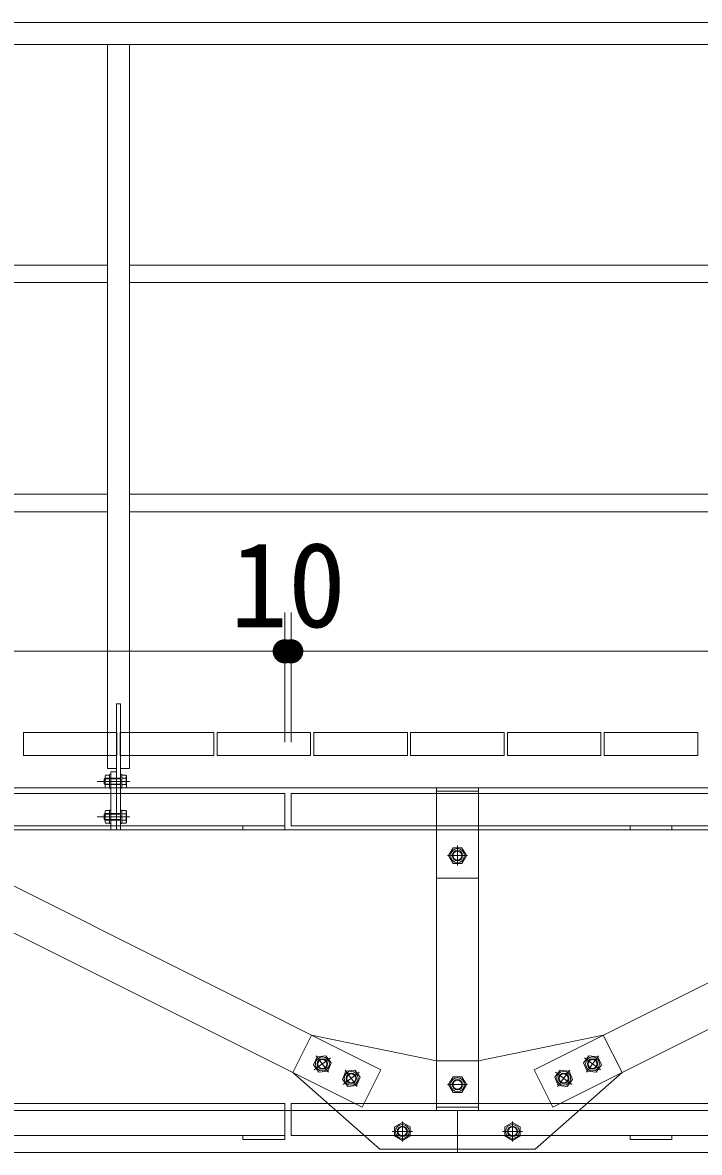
# Model space of a CAD drawing. Units: millimetres at full size; details may follow other scales. Extents: x 0 to 42000, y 0 to 29700.
# Drawn here: x 16514 to 17562, y 11149 to 12900 of the extents above; entities that cross this region are included whole.
import ezdxf
from ezdxf.enums import TextEntityAlignment as Align

# ---------------------------------------------------------------- set-up
doc = ezdxf.new("R2010")
doc.units = ezdxf.units.MM
doc.header["$LTSCALE"] = 100
doc.layers.add('D-STR', color=1, linetype='Continuous', lineweight=13)
doc.layers.add('D-STR-DIM', color=7, linetype='Continuous', lineweight=13)
doc.styles.add('ＭＳ ゴシック', font='')
doc.styles.get('ＭＳ ゴシック').set_extended_font_data('MS Gothic')

# ---------------------------------------------------------------- blocks, each defined once
blk = doc.blocks.new('filled_dot')
at = {"color": 0, "linetype": 'Continuous', "lineweight": -2, "const_width": 1.25}
blk.add_lwpolyline([(-0.625, 0, 1), (0.625, 0, 1)], format="xyb", close=True, dxfattribs=at)

msp = doc.modelspace()

# ---------------------------------------------------------------- linework, layer by layer
at = {"layer": 'D-STR'}
for p, q in [((22924.3, 12900.4), (11450.5, 12900.4)), ((22924.3, 12866.4), (11450.5, 12866.4)), ((16645.4, 12866.4), (16645.4, 11744.4)), ((16679.4, 12866.4), (16679.4, 11744.4)), ((16645.4, 12524.7), (15779, 12524.7)), ((17695.4, 12524.7), (16679.4, 12524.7)), ((16645.4, 12497.5), (15779, 12497.5)), ((17695.4, 12497.5), (16679.4, 12497.5)), ((16645.4, 12169.4), (15779, 12169.4)), ((17695.4, 12169.4), (16679.4, 12169.4)), ((16645.4, 12142.2), (15779, 12142.2)), ((17695.4, 12142.2), (16679.4, 12142.2)), ((16659.4, 11844.4), (16659.4, 11744.4)), ((16665.4, 11844.4), (16659.4, 11844.4)), ((16665.4, 11744.4), (16665.4, 11844.4)), ((16642.2, 11734.2), (16641.4, 11732.5)), ((16641.4, 11716.4), (16641.4, 11732.5)), ((16648.4, 11734.2), (16642.2, 11734.2)), ((16645.4, 11744.4), (16659.4, 11744.4)), ((16648.4, 11713.9), (16648.4, 11734.9)), ((16648.4, 11734.9), (16650.4, 11734.9)), ((16659.4, 11739.4), (16650.4, 11739.4)), ((16650.4, 11739.4), (16650.4, 11649.4)), ((16650.4, 11713.9), (16650.4, 11734.9)), ((16659.4, 11744.4), (16659.4, 11649.4)), ((16659.4, 11649.4), (16659.4, 11739.4)), ((16665.4, 11744.4), (16679.4, 11744.4)), ((16665.4, 11649.4), (16665.4, 11744.4)), ((16665.4, 11713.9), (16665.4, 11734.9)), ((16667.4, 11734.9), (16665.4, 11734.9)), ((16667.4, 11713.9), (16667.4, 11734.9)), ((16667.4, 11734.2), (16673.6, 11734.2)), ((16673.6, 11734.2), (16674.4, 11732.5)), ((16674.4, 11716.4), (16674.4, 11732.5)), ((11387.5, 11714.4), (22987.5, 11714.4)), ((16679.9, 11724.4), (16629.4, 11724.4)), ((16640.1, 11727.9), (16641.6, 11729.4)), ((16640.1, 11720.9), (16640.1, 11727.9)), ((16640.1, 11720.9), (16641.6, 11719.4)), ((16665.4, 11728.6), (16640.8, 11728.6)), ((16665.4, 11720.2), (16640.8, 11720.2)), ((16642.2, 11714.6), (16641.4, 11716.4)), ((16665.4, 11729.4), (16641.6, 11729.4)), ((16641.6, 11719.4), (16641.6, 11729.4)), ((16665.4, 11719.4), (16641.6, 11719.4)), ((16648.4, 11729.3), (16642.2, 11729.3)), ((16648.4, 11719.5), (16642.2, 11719.5)), ((16648.4, 11714.6), (16642.2, 11714.6)), ((16667.4, 11729.3), (16673.6, 11729.3)), ((16667.4, 11719.5), (16673.6, 11719.5)), ((16667.4, 11714.6), (16673.6, 11714.6)), ((16673.6, 11714.6), (16674.4, 11716.4)), ((17155, 11714.4), (17155, 11214.4)), ((17220, 11714.4), (17220, 11214.4)), ((16919.9, 11705.4), (15429.9, 11705.4)), ((16648.4, 11713.9), (16650.4, 11713.9)), ((16667.4, 11713.9), (16665.4, 11713.9)), ((16919.9, 11655.4), (16919.9, 11705.4)), ((18569.9, 11705.4), (16929.9, 11705.4)), ((16929.9, 11705.4), (16929.9, 11655.4)), ((17155, 11709.4), (17220, 11709.4)), ((17155, 11574.4), (17155, 11709.4)), ((17220, 11709.4), (17220, 11574.4)), ((16642.2, 11679.2), (16641.4, 11677.5)), ((16648.4, 11679.2), (16642.2, 11679.2)), ((16648.4, 11658.9), (16648.4, 11679.9)), ((16648.4, 11679.9), (16650.4, 11679.9)), ((16650.4, 11658.9), (16650.4, 11679.9)), ((16665.4, 11658.9), (16665.4, 11679.9)), ((16667.4, 11679.9), (16665.4, 11679.9)), ((16667.4, 11658.9), (16667.4, 11679.9)), ((16667.4, 11679.2), (16673.6, 11679.2)), ((16673.6, 11679.2), (16674.4, 11677.5)), ((16679.9, 11669.4), (16629.4, 11669.4)), ((16640.1, 11672.9), (16641.6, 11674.4)), ((16640.1, 11665.9), (16640.1, 11672.9)), ((16640.1, 11665.9), (16641.6, 11664.4)), ((16665.4, 11673.6), (16640.8, 11673.6)), ((16665.4, 11665.2), (16640.8, 11665.2)), ((16641.4, 11661.4), (16641.4, 11677.5)), ((16665.4, 11674.4), (16641.6, 11674.4)), ((16641.6, 11664.4), (16641.6, 11674.4)), ((16665.4, 11664.4), (16641.6, 11664.4)), ((16648.4, 11674.3), (16642.2, 11674.3)), ((16648.4, 11664.5), (16642.2, 11664.5)), ((16667.4, 11674.3), (16673.6, 11674.3)), ((16667.4, 11664.5), (16673.6, 11664.5)), ((16674.4, 11661.4), (16674.4, 11677.5)), ((11387.5, 11649.4), (22987.5, 11649.4)), ((15429.9, 11655.4), (16919.9, 11655.4)), ((16335.2, 11644.4), (17068.8, 11277.6)), ((16642.2, 11659.6), (16641.4, 11661.4)), ((16648.4, 11659.6), (16642.2, 11659.6)), ((16648.4, 11658.9), (16650.4, 11658.9)), ((16650.4, 11649.4), (16659.4, 11649.4)), ((16659.4, 11649.4), (16665.4, 11649.4)), ((16667.4, 11658.9), (16665.4, 11658.9)), ((16667.4, 11659.6), (16673.6, 11659.6)), ((16673.6, 11659.6), (16674.4, 11661.4)), ((16929.9, 11655.4), (18569.9, 11655.4)), ((18039.8, 11644.4), (17306.2, 11277.6)), ((17171.9, 11609.4), (17203.1, 11609.4)), ((17180.6, 11621.4), (17173.6, 11609.4)), ((17173.6, 11609.4), (17180.6, 11597.4)), ((17194.4, 11621.4), (17180.6, 11621.4)), ((17187.5, 11625), (17187.5, 11593.8)), ((17201.3, 11609.4), (17194.4, 11621.4)), ((17194.4, 11597.4), (17201.3, 11609.4)), ((17180.6, 11597.4), (17194.4, 11597.4)), ((16306.1, 11586.3), (17039.7, 11219.5)), ((17220, 11574.4), (17155, 11574.4)), ((18068.9, 11586.3), (17335.3, 11219.5)), ((16932.4, 11273.2), (16961.4, 11331.3)), ((16961.4, 11331.3), (17154.9, 11291.2)), ((17413.5, 11331.3), (17220.1, 11291.2)), ((17442.6, 11273.2), (17413.5, 11331.3)), ((16964.4, 11284.9), (16969.9, 11297.6)), ((16990.7, 11295.9), (16965.7, 11277.2)), ((16987.5, 11274), (16968.8, 11299)), ((16969.9, 11297.6), (16983.6, 11299.3)), ((16983.6, 11299.3), (16991.9, 11288.2)), ((17391.3, 11299.3), (17383, 11288.2)), ((17384.3, 11295.9), (17409.3, 11277.2)), ((17387.4, 11274), (17406.1, 11299)), ((17405.1, 11297.6), (17391.3, 11299.3)), ((17410.5, 11284.9), (17405.1, 11297.6)), ((16972.7, 11273.8), (16964.4, 11284.9)), ((16991.9, 11288.2), (16986.5, 11275.4)), ((17032.3, 11251.7), (17013.5, 11276.6)), ((17014.6, 11275.2), (17028.3, 11276.9)), ((17028.3, 11276.9), (17036.7, 11265.8)), ((17068.8, 11277.6), (17039.7, 11219.5)), ((17154.9, 11291.2), (17220, 11291.2)), ((17306.2, 11277.6), (17335.3, 11219.5)), ((17346.6, 11276.9), (17338.3, 11265.8)), ((17342.7, 11251.7), (17361.4, 11276.6)), ((17360.4, 11275.2), (17346.6, 11276.9)), ((17383, 11288.2), (17388.5, 11275.4)), ((17402.2, 11273.8), (17410.5, 11284.9)), ((16932.4, 11273.2), (17067.2, 11154.5)), ((16986.5, 11275.4), (16972.7, 11273.8)), ((17009.1, 11262.5), (17014.6, 11275.2)), ((17017.5, 11251.4), (17009.1, 11262.5)), ((17035.4, 11273.5), (17010.4, 11254.8)), ((17036.7, 11265.8), (17031.2, 11253.1)), ((17180.6, 11266.4), (17173.6, 11254.4)), ((17194.4, 11266.4), (17180.6, 11266.4)), ((17201.3, 11254.4), (17194.4, 11266.4)), ((17442.6, 11273.2), (17307.8, 11154.5)), ((17338.3, 11265.8), (17343.8, 11253.1)), ((17339.6, 11273.5), (17364.5, 11254.8)), ((17357.5, 11251.4), (17365.8, 11262.5)), ((17365.8, 11262.5), (17360.4, 11275.2)), ((17388.5, 11275.4), (17402.2, 11273.8)), ((17031.2, 11253.1), (17017.5, 11251.4)), ((17171.9, 11254.4), (17203.1, 11254.4)), ((17173.6, 11254.4), (17180.6, 11242.4)), ((17180.6, 11242.4), (17194.4, 11242.4)), ((17194.4, 11242.4), (17201.3, 11254.4)), ((17343.8, 11253.1), (17357.5, 11251.4)), ((16919.9, 11225.4), (15429.9, 11225.4)), ((16919.9, 11175.4), (16919.9, 11225.4)), ((18569.9, 11225.4), (16929.9, 11225.4)), ((16929.9, 11225.4), (16929.9, 11175.4)), ((11387.5, 11214.4), (22987.5, 11214.4)), ((17155, 11219.4), (17220, 11219.4)), ((17187.5, 11214.4), (17187.5, 11149.4)), ((17102.1, 11195.8), (17090.1, 11188.9)), ((17090.1, 11188.9), (17090.1, 11175)), ((17102.1, 11166.3), (17102.1, 11197.5)), ((17114.1, 11188.9), (17102.1, 11195.8)), ((17114.1, 11175), (17114.1, 11188.9)), ((17260.9, 11188.9), (17272.9, 11195.8)), ((17260.9, 11175), (17260.9, 11188.9)), ((17272.9, 11166.3), (17272.9, 11197.5)), ((17272.9, 11195.8), (17284.9, 11188.9)), ((17284.9, 11188.9), (17284.9, 11175)), ((15429.9, 11175.4), (16919.9, 11175.4)), ((16929.9, 11175.4), (18569.9, 11175.4)), ((17086.5, 11181.9), (17117.7, 11181.9)), ((17090.1, 11175), (17102.1, 11168.1)), ((17102.1, 11168.1), (17114.1, 11175)), ((17288.5, 11181.9), (17257.3, 11181.9)), ((17272.9, 11168.1), (17260.9, 11175)), ((17284.9, 11175), (17272.9, 11168.1)), ((17067.2, 11154.5), (17307.8, 11154.5)), ((11387.5, 11149.4), (22987.5, 11149.4))]:
    msp.add_line(p, q, dxfattribs=at)
for points in [[(16514.9, 11764.4), (16659.9, 11764.4), (16659.9, 11800.4), (16514.9, 11800.4)], [(16809.9, 11764.4), (16664.9, 11764.4), (16664.9, 11800.4), (16809.9, 11800.4)], [(16814.9, 11764.4), (16959.9, 11764.4), (16959.9, 11800.4), (16814.9, 11800.4)], [(17109.9, 11764.4), (16964.9, 11764.4), (16964.9, 11800.4), (17109.9, 11800.4)], [(17114.9, 11764.4), (17259.9, 11764.4), (17259.9, 11800.4), (17114.9, 11800.4)], [(17409.9, 11764.4), (17264.9, 11764.4), (17264.9, 11800.4), (17409.9, 11800.4)], [(17414.9, 11764.4), (17559.9, 11764.4), (17559.9, 11800.4), (17414.9, 11800.4)], [(16854.9, 11649.4), (16919.9, 11649.4), (16919.9, 11655.4), (16854.9, 11655.4)], [(17454.9, 11649.4), (17519.9, 11649.4), (17519.9, 11655.4), (17454.9, 11655.4)], [(16854.9, 11169.4), (16919.9, 11169.4), (16919.9, 11175.4), (16854.9, 11175.4)], [(17454.9, 11169.4), (17519.9, 11169.4), (17519.9, 11175.4), (17454.9, 11175.4)]]:
    msp.add_lwpolyline(points, close=True, dxfattribs=at)
for centre, radius in [((17187.5, 11609.4), 10.8), ((17187.5, 11609.4), 8), ((17187.5, 11609.4), 6.92), ((16978.2, 11286.5), 10.8), ((16978.2, 11286.5), 8), ((17396.8, 11286.5), 10.8), ((17396.8, 11286.5), 8), ((16978.2, 11286.5), 6.92), ((17396.8, 11286.5), 6.92), ((17022.9, 11264.2), 10.8), ((17022.9, 11264.2), 8), ((17022.9, 11264.2), 6.92), ((17187.5, 11254.4), 10.8), ((17187.5, 11254.4), 8), ((17187.5, 11254.4), 6.92), ((17352.1, 11264.2), 10.8), ((17352.1, 11264.2), 8), ((17352.1, 11264.2), 6.92), ((17102.1, 11181.9), 10.8), ((17102.1, 11181.9), 8), ((17272.9, 11181.9), 10.8), ((17272.9, 11181.9), 8), ((17102.1, 11181.9), 6.92), ((17272.9, 11181.9), 6.92)]:
    msp.add_circle(centre, radius, dxfattribs=at)
for centre, radius, start, end in [((16656.8, 11724.4), 15.4, 161.4826, 198.5174), ((16645.2, 11731.8), 3.91, 190.5179, 218.8665), ((16645.2, 11717.1), 3.91, 141.1335, 169.4821), ((16670.5, 11731.8), 3.91, 321.1335, 349.4821), ((16670.5, 11717.1), 3.91, 10.5179, 38.8665), ((16658.9, 11724.4), 15.4, 341.4826, 18.5174), ((16656.8, 11669.4), 15.4, 161.4826, 198.5174), ((16645.2, 11676.8), 3.91, 190.5179, 218.8665), ((16645.2, 11662.1), 3.91, 141.1335, 169.4821), ((16670.5, 11676.8), 3.91, 321.1335, 349.4821), ((16670.5, 11662.1), 3.91, 10.5179, 38.8665), ((16658.9, 11669.4), 15.4, 341.4826, 18.5174)]:
    msp.add_arc(centre, radius, start, end, dxfattribs=at)
at = {"layer": 'D-STR-DIM'}
for p, q in [((16919.9, 11785.4), (16919.9, 11986)), ((16919.9, 11785.4), (16919.9, 11986)), ((16929.9, 11785.4), (16929.9, 11986)), ((16929.9, 11785.4), (16929.9, 11986)), ((15429.9, 11926), (16919.9, 11926)), ((16919.9, 11926), (16929.9, 11926)), ((16929.9, 11926), (18569.9, 11926))]:
    msp.add_line(p, q, dxfattribs=at)

# ---------------------------------------------------------------- block references
at = {"layer": 'D-STR-DIM', "xscale": 15, "yscale": 15, "rotation": 180}
for p in [(16919.9, 11926), (16929.9, 11926)]:
    msp.add_blockref('filled_dot', p, dxfattribs=at)
at = {"layer": 'D-STR-DIM', "xscale": 15, "yscale": 15}
for p in [(16919.9, 11926), (16929.9, 11926)]:
    msp.add_blockref('filled_dot', p, dxfattribs=at)

# ---------------------------------------------------------------- texts
at = {"layer": 'D-STR-DIM', "style": 'ＭＳ ゴシック'}
msp.add_text('10', height=132, dxfattribs=at).set_placement((16924.9, 12095.4), align=Align.TOP_CENTER)

doc.saveas('drawing.dxf')
